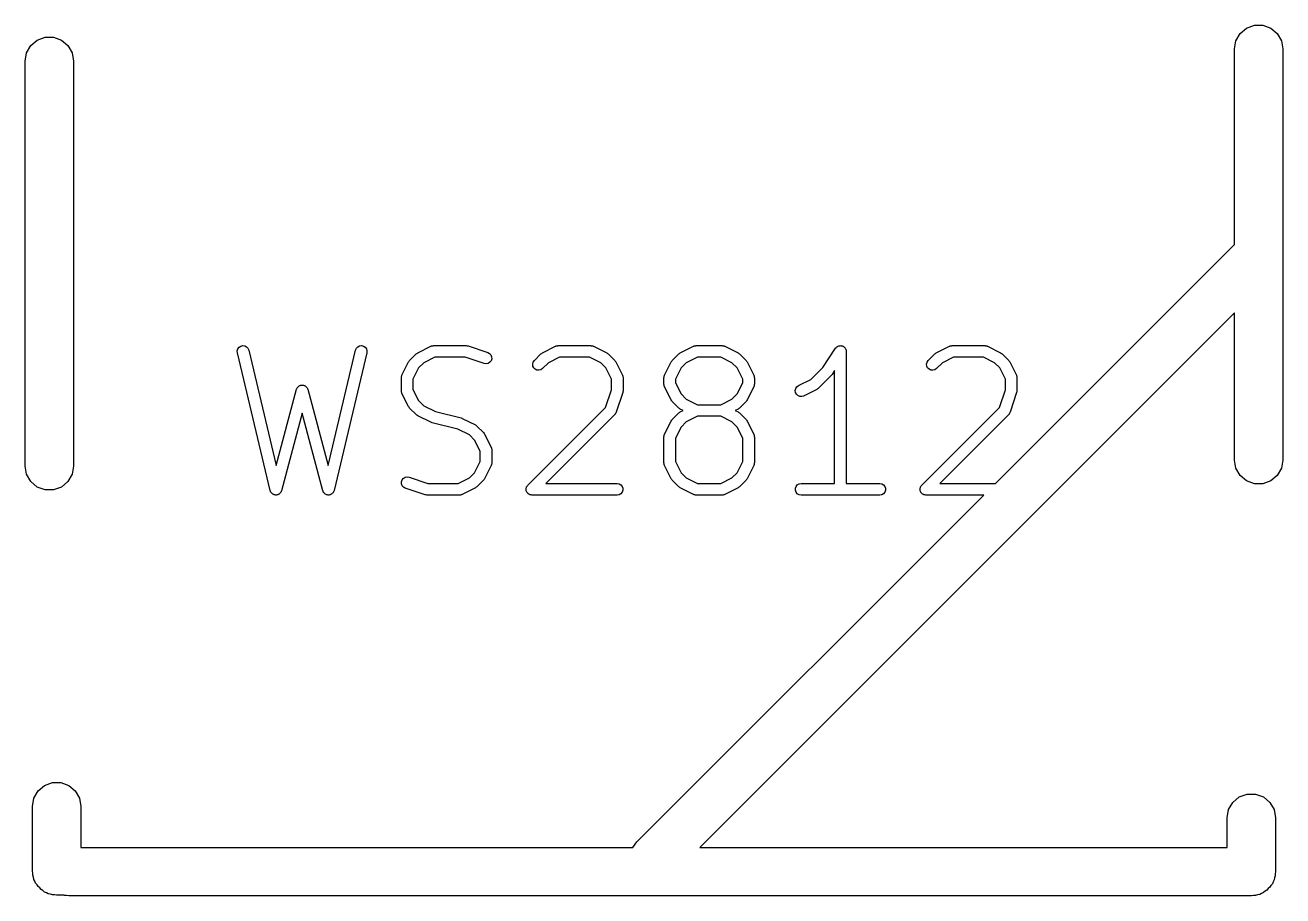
# Model space of a CAD drawing. Extents: x 0 to 102, y -163 to 0.
# Drawn here: x 18.66 to 23.94, y -48.69 to -45.04 of the extents above; entities that cross this region are included whole.
import ezdxf

# ---------------------------------------------------------------- set-up
doc = ezdxf.new("R2010")
doc.units = 0
doc.header["$MEASUREMENT"] = 0
doc.layers.add('BLACK', color=7, linetype='CONTINUOUS')

msp = doc.modelspace()

# ---------------------------------------------------------------- linework, layer by layer
at = {"layer": 'Black'}
for p, q in [((23.7622, -45.0711), (23.7892, -45.0484)), ((23.7892, -45.0484), (23.8224, -45.0363)), ((23.8224, -45.0363), (23.8576, -45.0363)), ((23.8576, -45.0363), (23.8908, -45.0484)), ((23.8908, -45.0484), (23.9178, -45.0711)), ((18.6822, -45.1219), (18.7092, -45.0992)), ((18.7092, -45.0992), (18.7424, -45.0871)), ((18.7424, -45.0871), (18.7776, -45.0871)), ((18.7776, -45.0871), (18.8108, -45.0992)), ((18.8108, -45.0992), (18.8378, -45.1219)), ((23.7384, -45.1364), (23.7445, -45.1017)), ((23.7445, -45.1017), (23.7622, -45.0711)), ((23.9178, -45.0711), (23.9355, -45.1017)), ((23.9355, -45.1017), (23.9416, -45.1364)), ((18.6584, -45.1872), (18.6645, -45.1525)), ((18.6645, -45.1525), (18.6822, -45.1219)), ((18.8378, -45.1219), (18.8555, -45.1525)), ((18.8555, -45.1525), (18.8616, -45.1872)), ((23.7384, -45.9579), (23.7384, -45.1364)), ((23.9416, -45.1364), (23.9416, -46)), ((18.6584, -46.889), (18.6584, -45.1872)), ((18.8616, -45.1872), (18.8616, -46.889)), ((22.7343, -46.962), (23.7384, -45.9579)), ((23.9416, -46), (23.9416, -46.8636)), ((23.7384, -46.2453), (21.4919, -48.4917)), ((23.7384, -46.8636), (23.7384, -46.2453)), ((19.557, -46.3896), (19.564, -46.3849)), ((19.564, -46.3849), (19.5723, -46.383)), ((19.5723, -46.383), (19.5807, -46.3839)), ((19.5807, -46.3839), (19.5883, -46.3877)), ((20.0556, -46.3877), (20.0632, -46.3839)), ((20.0632, -46.3839), (20.0716, -46.383)), ((20.0716, -46.383), (20.0798, -46.3849)), ((20.0798, -46.3849), (20.0869, -46.3896)), ((20.3074, -46.4131), (20.3626, -46.3855)), ((20.3626, -46.3855), (20.3639, -46.3851)), ((20.3639, -46.3851), (20.3651, -46.3844)), ((20.3651, -46.3844), (20.3679, -46.3839)), ((20.3679, -46.3839), (20.3707, -46.3831)), ((20.3707, -46.3831), (20.3721, -46.3832)), ((20.3721, -46.3832), (20.3735, -46.3829)), ((20.3735, -46.3829), (20.5114, -46.3829)), ((20.5114, -46.3829), (20.5152, -46.3836)), ((20.5152, -46.3836), (20.5191, -46.3842)), ((20.5191, -46.3842), (20.6018, -46.4117)), ((20.8314, -46.4131), (20.8865, -46.3855)), ((20.8865, -46.3855), (20.8879, -46.3851)), ((20.8879, -46.3851), (20.8891, -46.3844)), ((20.8891, -46.3844), (20.8919, -46.3839)), ((20.8919, -46.3839), (20.8946, -46.3831)), ((20.8946, -46.3831), (20.896, -46.3832)), ((20.896, -46.3832), (20.8974, -46.3829)), ((20.8974, -46.3829), (21.0353, -46.3829)), ((21.0353, -46.3829), (21.0367, -46.3832)), ((21.0367, -46.3832), (21.0381, -46.3831)), ((21.0381, -46.3831), (21.0408, -46.3839)), ((21.0408, -46.3839), (21.0437, -46.3844)), ((21.0437, -46.3844), (21.0449, -46.3851)), ((21.0449, -46.3851), (21.0462, -46.3855)), ((21.0462, -46.3855), (21.1014, -46.4131)), ((21.4105, -46.4131), (21.4656, -46.3855)), ((21.4656, -46.3855), (21.467, -46.3851)), ((21.467, -46.3851), (21.4682, -46.3844)), ((21.4682, -46.3844), (21.471, -46.3839)), ((21.471, -46.3839), (21.4738, -46.3831)), ((21.4738, -46.3831), (21.4752, -46.3832)), ((21.4752, -46.3832), (21.4766, -46.3829)), ((21.4766, -46.3829), (21.5869, -46.3829)), ((21.5869, -46.3829), (21.5882, -46.3832)), ((21.5882, -46.3832), (21.5896, -46.3831)), ((21.5896, -46.3831), (21.5924, -46.3839)), ((21.5924, -46.3839), (21.5952, -46.3844)), ((21.5952, -46.3844), (21.5964, -46.3851)), ((21.5964, -46.3851), (21.5978, -46.3855)), ((21.5978, -46.3855), (21.6529, -46.4131)), ((22.07, -46.3871), (22.0711, -46.3862)), ((22.0711, -46.3862), (22.0738, -46.3852)), ((22.0738, -46.3852), (22.0764, -46.3839)), ((22.0764, -46.3839), (22.0777, -46.3838)), ((22.0777, -46.3838), (22.079, -46.3833)), ((22.079, -46.3833), (22.0819, -46.3833)), ((22.0819, -46.3833), (22.0848, -46.383)), ((22.0848, -46.383), (22.0861, -46.3833)), ((22.0861, -46.3833), (22.0875, -46.3833)), ((22.0875, -46.3833), (22.0902, -46.3843)), ((22.0902, -46.3843), (22.093, -46.385)), ((22.093, -46.385), (22.0942, -46.3857)), ((22.0942, -46.3857), (22.0954, -46.3862)), ((22.0954, -46.3862), (22.0977, -46.3881)), ((22.486, -46.4131), (22.5412, -46.3855)), ((22.5412, -46.3855), (22.5425, -46.3851)), ((22.5425, -46.3851), (22.5437, -46.3844)), ((22.5437, -46.3844), (22.5465, -46.3839)), ((22.5465, -46.3839), (22.5493, -46.3831)), ((22.5493, -46.3831), (22.5507, -46.3832)), ((22.5507, -46.3832), (22.5521, -46.3829)), ((22.5521, -46.3829), (22.6899, -46.3829)), ((22.6899, -46.3829), (22.6913, -46.3832)), ((22.6913, -46.3832), (22.6927, -46.3831)), ((22.6927, -46.3831), (22.6955, -46.3839)), ((22.6955, -46.3839), (22.6983, -46.3844)), ((22.6983, -46.3844), (22.6995, -46.3851)), ((22.6995, -46.3851), (22.7009, -46.3855)), ((22.7009, -46.3855), (22.756, -46.4131)), ((19.5495, -46.4045), (19.5519, -46.3964)), ((19.55, -46.413), (19.5495, -46.4045)), ((19.6879, -46.9921), (19.55, -46.413)), ((19.5519, -46.3964), (19.557, -46.3896)), ((19.5883, -46.3877), (19.5941, -46.3939)), ((19.5941, -46.3939), (19.5975, -46.4017)), ((19.5975, -46.4017), (19.713, -46.8868)), ((19.9309, -46.8868), (20.0464, -46.4017)), ((20.0938, -46.413), (19.956, -46.9921)), ((20.0464, -46.4017), (20.0498, -46.3939)), ((20.0498, -46.3939), (20.0556, -46.3877)), ((20.0869, -46.3896), (20.0919, -46.3964)), ((20.0919, -46.3964), (20.0943, -46.4045)), ((20.0943, -46.4045), (20.0938, -46.413)), ((20.2735, -46.4452), (20.3011, -46.4176)), ((20.3011, -46.4176), (20.3043, -46.4154)), ((20.3043, -46.4154), (20.3074, -46.4131)), ((20.3792, -46.4317), (20.3328, -46.4549)), ((20.5074, -46.4317), (20.3792, -46.4317)), ((20.5864, -46.458), (20.5074, -46.4317)), ((20.6018, -46.4117), (20.6092, -46.4158)), ((20.6092, -46.4158), (20.6149, -46.4221)), ((20.6149, -46.4221), (20.618, -46.43)), ((20.6182, -46.4385), (20.6155, -46.4465)), ((20.618, -46.43), (20.6182, -46.4385)), ((20.7975, -46.4452), (20.825, -46.4176)), ((20.825, -46.4176), (20.8282, -46.4154)), ((20.8282, -46.4154), (20.8314, -46.4131)), ((20.9032, -46.4317), (20.8567, -46.4549)), ((21.0296, -46.4317), (20.9032, -46.4317)), ((21.076, -46.4549), (21.0296, -46.4317)), ((21.1014, -46.4131), (21.1045, -46.4154)), ((21.1045, -46.4154), (21.1077, -46.4176)), ((21.1077, -46.4176), (21.1353, -46.4452)), ((21.3766, -46.4452), (21.4042, -46.4176)), ((21.4042, -46.4176), (21.4073, -46.4154)), ((21.4073, -46.4154), (21.4105, -46.4131)), ((21.4823, -46.4317), (21.4358, -46.4549)), ((21.5811, -46.4317), (21.4823, -46.4317)), ((21.6276, -46.4549), (21.5811, -46.4317)), ((21.6529, -46.4131), (21.6561, -46.4154)), ((21.6561, -46.4154), (21.6593, -46.4176)), ((21.6593, -46.4176), (21.6868, -46.4452)), ((22.0091, -46.4745), (22.063, -46.3938)), ((22.063, -46.3938), (22.0639, -46.3928)), ((22.0639, -46.3928), (22.0646, -46.3916)), ((22.0646, -46.3916), (22.0668, -46.3898)), ((22.0668, -46.3898), (22.0688, -46.3877)), ((22.0688, -46.3877), (22.07, -46.3871)), ((22.0977, -46.3881), (22.1001, -46.3897)), ((22.1001, -46.3897), (22.1009, -46.3908)), ((22.1009, -46.3908), (22.1019, -46.3916)), ((22.1019, -46.3916), (22.1034, -46.3942)), ((22.1034, -46.3942), (22.1051, -46.3965)), ((22.1051, -46.3965), (22.1055, -46.3978)), ((22.1055, -46.3978), (22.1062, -46.399)), ((22.1062, -46.399), (22.1067, -46.4018)), ((22.1067, -46.4018), (22.1075, -46.4046)), ((22.1075, -46.4046), (22.1074, -46.406)), ((22.1074, -46.406), (22.1076, -46.4073)), ((22.1076, -46.4073), (22.1076, -46.962)), ((22.4521, -46.4452), (22.4797, -46.4176)), ((22.4797, -46.4176), (22.4829, -46.4154)), ((22.4829, -46.4154), (22.486, -46.4131)), ((22.5578, -46.4317), (22.5114, -46.4549)), ((22.6842, -46.4317), (22.5578, -46.4317)), ((22.7307, -46.4549), (22.6842, -46.4317)), ((22.756, -46.4131), (22.7591, -46.4154)), ((22.7591, -46.4154), (22.7623, -46.4176)), ((22.7623, -46.4176), (22.7899, -46.4452)), ((20.2414, -46.5067), (20.2689, -46.4516)), ((20.2689, -46.4516), (20.2713, -46.4484)), ((20.2713, -46.4484), (20.2735, -46.4452)), ((20.3108, -46.4769), (20.2875, -46.5234)), ((20.3328, -46.4549), (20.3108, -46.4769)), ((20.5948, -46.4593), (20.5864, -46.458)), ((20.603, -46.4576), (20.5948, -46.4593)), ((20.6103, -46.4531), (20.603, -46.4576)), ((20.6155, -46.4465), (20.6103, -46.4531)), ((20.7904, -46.4603), (20.7926, -46.4522)), ((20.7911, -46.4688), (20.7904, -46.4603)), ((20.7947, -46.4764), (20.7911, -46.4688)), ((20.7926, -46.4522), (20.7975, -46.4452)), ((20.8007, -46.4824), (20.7947, -46.4764)), ((20.8084, -46.486), (20.8007, -46.4824)), ((20.8168, -46.4867), (20.8084, -46.486)), ((20.825, -46.4846), (20.8168, -46.4867)), ((20.8319, -46.4797), (20.825, -46.4846)), ((20.8567, -46.4549), (20.8319, -46.4797)), ((21.098, -46.4769), (21.076, -46.4549)), ((21.1212, -46.5234), (21.098, -46.4769)), ((21.1353, -46.4452), (21.1375, -46.4484)), ((21.1375, -46.4484), (21.1399, -46.4516)), ((21.1399, -46.4516), (21.1674, -46.5067)), ((21.3444, -46.5067), (21.372, -46.4516)), ((21.372, -46.4516), (21.3743, -46.4484)), ((21.3743, -46.4484), (21.3766, -46.4452)), ((21.4139, -46.4769), (21.3906, -46.5234)), ((21.4358, -46.4549), (21.4139, -46.4769)), ((21.6496, -46.4769), (21.6276, -46.4549)), ((21.6728, -46.5234), (21.6496, -46.4769)), ((21.6868, -46.4452), (21.6891, -46.4484)), ((21.6891, -46.4484), (21.6914, -46.4516)), ((21.6914, -46.4516), (21.719, -46.5067)), ((21.9585, -46.5251), (22.0091, -46.4745)), ((22.0589, -46.4878), (22.0484, -46.5036)), ((22.0589, -46.962), (22.0589, -46.4878)), ((22.445, -46.4603), (22.4472, -46.4522)), ((22.4458, -46.4688), (22.445, -46.4603)), ((22.4494, -46.4764), (22.4458, -46.4688)), ((22.4472, -46.4522), (22.4521, -46.4452)), ((22.4553, -46.4824), (22.4494, -46.4764)), ((22.463, -46.486), (22.4553, -46.4824)), ((22.4715, -46.4867), (22.463, -46.486)), ((22.4796, -46.4846), (22.4715, -46.4867)), ((22.4866, -46.4797), (22.4796, -46.4846)), ((22.5114, -46.4549), (22.4866, -46.4797)), ((22.7526, -46.4769), (22.7307, -46.4549)), ((22.7759, -46.5234), (22.7526, -46.4769)), ((22.7899, -46.4452), (22.7922, -46.4484)), ((22.7922, -46.4484), (22.7945, -46.4516)), ((22.7945, -46.4516), (22.8221, -46.5067)), ((20.2388, -46.5176), (20.239, -46.5162)), ((20.2388, -46.5728), (20.2388, -46.5176)), ((20.2389, -46.5148), (20.2398, -46.5121)), ((20.239, -46.5162), (20.2389, -46.5148)), ((20.2398, -46.5121), (20.2402, -46.5093)), ((20.2402, -46.5093), (20.2409, -46.5081)), ((20.2409, -46.5081), (20.2414, -46.5067)), ((20.2875, -46.5234), (20.2875, -46.567)), ((21.1212, -46.5688), (21.1212, -46.5234)), ((21.1674, -46.5067), (21.1678, -46.5081)), ((21.1678, -46.5081), (21.1685, -46.5093)), ((21.1685, -46.5093), (21.169, -46.5121)), ((21.169, -46.5121), (21.1699, -46.5148)), ((21.1699, -46.5148), (21.1698, -46.5162)), ((21.1698, -46.5162), (21.17, -46.5176)), ((21.17, -46.5176), (21.17, -46.5728)), ((21.3419, -46.5176), (21.3421, -46.5162)), ((21.3419, -46.5452), (21.3419, -46.5176)), ((21.342, -46.5148), (21.3428, -46.5121)), ((21.3421, -46.5162), (21.342, -46.5148)), ((21.3428, -46.5121), (21.3433, -46.5093)), ((21.3433, -46.5093), (21.344, -46.5081)), ((21.344, -46.5081), (21.3444, -46.5067)), ((21.3906, -46.5234), (21.3906, -46.5394)), ((21.3906, -46.5394), (21.4139, -46.5859)), ((21.6496, -46.5859), (21.6728, -46.5394)), ((21.6728, -46.5394), (21.6728, -46.5234)), ((21.719, -46.5067), (21.7194, -46.5081)), ((21.7194, -46.5081), (21.7201, -46.5093)), ((21.7201, -46.5093), (21.7206, -46.5121)), ((21.7206, -46.5121), (21.7214, -46.5148)), ((21.7214, -46.5148), (21.7213, -46.5162)), ((21.7213, -46.5162), (21.7216, -46.5176)), ((21.7216, -46.5176), (21.7216, -46.5452)), ((21.9069, -46.551), (21.9585, -46.5251)), ((22.0453, -46.5073), (21.9902, -46.5624)), ((22.0467, -46.5053), (22.0453, -46.5073)), ((22.0484, -46.5036), (22.0467, -46.5053)), ((22.7759, -46.5688), (22.7759, -46.5234)), ((22.8221, -46.5067), (22.8225, -46.5081)), ((22.8225, -46.5081), (22.8232, -46.5093)), ((22.8232, -46.5093), (22.8237, -46.5121)), ((22.8237, -46.5121), (22.8245, -46.5148)), ((22.8245, -46.5148), (22.8244, -46.5162)), ((22.8244, -46.5162), (22.8246, -46.5176)), ((22.8246, -46.5176), (22.8246, -46.5728)), ((19.713, -46.8868), (19.7984, -46.5665)), ((19.7984, -46.5665), (19.7993, -46.5645)), ((19.7993, -46.5645), (19.7998, -46.5624)), ((19.7998, -46.5624), (19.801, -46.5607)), ((19.801, -46.5607), (19.8019, -46.5588)), ((19.8019, -46.5588), (19.8035, -46.5573)), ((19.8035, -46.5573), (19.8047, -46.5555)), ((19.8047, -46.5555), (19.8064, -46.5543)), ((19.8064, -46.5543), (19.8079, -46.5528)), ((19.8079, -46.5528), (19.8099, -46.5519)), ((19.8099, -46.5519), (19.8116, -46.5507)), ((19.8116, -46.5507), (19.8137, -46.5501)), ((19.8137, -46.5501), (19.8156, -46.5492)), ((19.8156, -46.5492), (19.8177, -46.549)), ((19.8177, -46.549), (19.8198, -46.5485)), ((19.8198, -46.5485), (19.8219, -46.5487)), ((19.8219, -46.5487), (19.824, -46.5485)), ((19.824, -46.5485), (19.8261, -46.549)), ((19.8261, -46.549), (19.8283, -46.5492)), ((19.8283, -46.5492), (19.8302, -46.5501)), ((19.8302, -46.5501), (19.8322, -46.5507)), ((19.8322, -46.5507), (19.834, -46.5519)), ((19.834, -46.5519), (19.8359, -46.5528)), ((19.8359, -46.5528), (19.8374, -46.5543)), ((19.8374, -46.5543), (19.8391, -46.5555)), ((19.8391, -46.5555), (19.8404, -46.5573)), ((19.8404, -46.5573), (19.8419, -46.5588)), ((19.8419, -46.5588), (19.8428, -46.5607)), ((19.8428, -46.5607), (19.844, -46.5624)), ((19.844, -46.5624), (19.8446, -46.5645)), ((19.8446, -46.5645), (19.8455, -46.5665)), ((19.8455, -46.5665), (19.9309, -46.8868)), ((20.239, -46.5741), (20.2388, -46.5728)), ((20.2389, -46.5756), (20.239, -46.5741)), ((20.2398, -46.5783), (20.2389, -46.5756)), ((20.2402, -46.5811), (20.2398, -46.5783)), ((20.2409, -46.5823), (20.2402, -46.5811)), ((20.2414, -46.5837), (20.2409, -46.5823)), ((20.2689, -46.6388), (20.2414, -46.5837)), ((20.2875, -46.567), (20.3108, -46.6135)), ((21.0967, -46.6423), (21.1212, -46.5688)), ((21.1688, -46.5805), (21.1412, -46.6632)), ((21.1693, -46.5766), (21.1688, -46.5805)), ((21.17, -46.5728), (21.1693, -46.5766)), ((21.3421, -46.5466), (21.3419, -46.5452)), ((21.342, -46.548), (21.3421, -46.5466)), ((21.3428, -46.5507), (21.342, -46.548)), ((21.3433, -46.5535), (21.3428, -46.5507)), ((21.344, -46.5547), (21.3433, -46.5535)), ((21.3444, -46.5561), (21.344, -46.5547)), ((21.372, -46.6112), (21.3444, -46.5561)), ((21.4139, -46.5859), (21.4358, -46.6079)), ((21.6276, -46.6079), (21.6496, -46.5859)), ((21.719, -46.5561), (21.6914, -46.6112)), ((21.7194, -46.5547), (21.719, -46.5561)), ((21.7201, -46.5535), (21.7194, -46.5547)), ((21.7206, -46.5507), (21.7201, -46.5535)), ((21.7214, -46.548), (21.7206, -46.5507)), ((21.7216, -46.5452), (21.7213, -46.5466)), ((21.7213, -46.5466), (21.7214, -46.548)), ((21.8934, -46.5713), (21.8954, -46.5631)), ((21.8944, -46.5797), (21.8934, -46.5713)), ((21.8982, -46.5873), (21.8944, -46.5797)), ((21.8954, -46.5631), (21.9001, -46.556)), ((21.9044, -46.5931), (21.8982, -46.5873)), ((21.9001, -46.556), (21.9069, -46.551)), ((21.9121, -46.5965), (21.9044, -46.5931)), ((21.9206, -46.597), (21.9121, -46.5965)), ((21.9287, -46.5946), (21.9206, -46.597)), ((21.9838, -46.567), (21.9287, -46.5946)), ((21.987, -46.5647), (21.9838, -46.567)), ((21.9902, -46.5624), (21.987, -46.5647)), ((22.7514, -46.6423), (22.7759, -46.5688)), ((22.8234, -46.5805), (22.7958, -46.6632)), ((22.824, -46.5766), (22.8234, -46.5805)), ((22.8246, -46.5728), (22.824, -46.5766)), ((20.2713, -46.642), (20.2689, -46.6388)), ((20.2735, -46.6452), (20.2713, -46.642)), ((20.3011, -46.6727), (20.2735, -46.6452)), ((20.3108, -46.6135), (20.3328, -46.6355)), ((20.3328, -46.6355), (20.382, -46.6601)), ((20.7699, -46.9692), (21.0967, -46.6423)), ((21.3743, -46.6144), (21.372, -46.6112)), ((21.3766, -46.6176), (21.3743, -46.6144)), ((21.4042, -46.6452), (21.3766, -46.6176)), ((21.4073, -46.6474), (21.4042, -46.6452)), ((21.4105, -46.6497), (21.4073, -46.6474)), ((21.422, -46.6555), (21.4105, -46.6497)), ((21.4358, -46.6079), (21.4823, -46.6311)), ((21.4823, -46.6311), (21.5811, -46.6311)), ((21.5811, -46.6311), (21.6276, -46.6079)), ((21.6529, -46.6497), (21.6414, -46.6555)), ((21.6561, -46.6474), (21.6529, -46.6497)), ((21.6593, -46.6452), (21.6561, -46.6474)), ((21.6868, -46.6176), (21.6593, -46.6452)), ((21.6891, -46.6144), (21.6868, -46.6176)), ((21.6914, -46.6112), (21.6891, -46.6144)), ((22.4245, -46.9692), (22.7514, -46.6423)), ((19.8219, -46.6674), (19.7352, -46.9927)), ((19.9087, -46.9927), (19.8219, -46.6674)), ((20.3043, -46.675), (20.3011, -46.6727)), ((20.3074, -46.6773), (20.3043, -46.675)), ((20.3626, -46.7049), (20.3074, -46.6773)), ((20.382, -46.6601), (20.4897, -46.687)), ((20.4897, -46.687), (20.4921, -46.6881)), ((20.4921, -46.6881), (20.4947, -46.6888)), ((20.4947, -46.6888), (20.5498, -46.7164)), ((21.1353, -46.6727), (20.846, -46.962)), ((21.1361, -46.6716), (21.1353, -46.6727)), ((21.1372, -46.6707), (21.1361, -46.6716)), ((21.1385, -46.6681), (21.1372, -46.6707)), ((21.1401, -46.6658), (21.1385, -46.6681)), ((21.1405, -46.6644), (21.1401, -46.6658)), ((21.1412, -46.6632), (21.1405, -46.6644)), ((21.3444, -46.7549), (21.372, -46.6997)), ((21.372, -46.6997), (21.3743, -46.6966)), ((21.3743, -46.6966), (21.3766, -46.6934)), ((21.3766, -46.6934), (21.4042, -46.6658)), ((21.4042, -46.6658), (21.4073, -46.6636)), ((21.4073, -46.6636), (21.4105, -46.6613)), ((21.4105, -46.6613), (21.422, -46.6555)), ((21.4358, -46.7031), (21.4139, -46.7251)), ((21.4823, -46.6799), (21.4358, -46.7031)), ((21.5811, -46.6799), (21.4823, -46.6799)), ((21.6276, -46.7031), (21.5811, -46.6799)), ((21.6496, -46.7251), (21.6276, -46.7031)), ((21.6414, -46.6555), (21.6529, -46.6613)), ((21.6529, -46.6613), (21.6561, -46.6636)), ((21.6561, -46.6636), (21.6593, -46.6658)), ((21.6593, -46.6658), (21.6868, -46.6934)), ((21.6868, -46.6934), (21.6891, -46.6966)), ((21.6891, -46.6966), (21.6914, -46.6997)), ((21.6914, -46.6997), (21.719, -46.7549)), ((22.7899, -46.6727), (22.5006, -46.962)), ((22.7907, -46.6716), (22.7899, -46.6727)), ((22.7918, -46.6707), (22.7907, -46.6716)), ((22.7931, -46.6681), (22.7918, -46.6707)), ((22.7948, -46.6658), (22.7931, -46.6681)), ((22.7951, -46.6644), (22.7948, -46.6658)), ((22.7958, -46.6632), (22.7951, -46.6644)), ((20.3651, -46.7056), (20.3626, -46.7049)), ((20.3676, -46.7067), (20.3651, -46.7056)), ((20.4753, -46.7337), (20.3676, -46.7067)), ((20.5245, -46.7583), (20.4753, -46.7337)), ((20.5498, -46.7164), (20.553, -46.7187)), ((20.553, -46.7187), (20.5562, -46.721)), ((20.5562, -46.721), (20.5837, -46.7486)), ((20.5837, -46.7486), (20.586, -46.7518)), ((20.586, -46.7518), (20.5883, -46.7549)), ((20.5883, -46.7549), (20.6159, -46.8101)), ((21.3433, -46.7575), (21.344, -46.7563)), ((21.344, -46.7563), (21.3444, -46.7549)), ((21.4139, -46.7251), (21.3906, -46.7716)), ((21.6728, -46.7716), (21.6496, -46.7251)), ((21.719, -46.7549), (21.7194, -46.7563)), ((21.7194, -46.7563), (21.7201, -46.7575)), ((20.5465, -46.7802), (20.5245, -46.7583)), ((20.5697, -46.8267), (20.5465, -46.7802)), ((21.3419, -46.7658), (21.3421, -46.7644)), ((21.3419, -46.8761), (21.3419, -46.7658)), ((21.342, -46.763), (21.3428, -46.7603)), ((21.3421, -46.7644), (21.342, -46.763)), ((21.3428, -46.7603), (21.3433, -46.7575)), ((21.3906, -46.7716), (21.3906, -46.8704)), ((21.6728, -46.8704), (21.6728, -46.7716)), ((21.7201, -46.7575), (21.7206, -46.7603)), ((21.7206, -46.7603), (21.7214, -46.763)), ((21.7214, -46.763), (21.7213, -46.7644)), ((21.7213, -46.7644), (21.7216, -46.7658)), ((21.7216, -46.7658), (21.7216, -46.8761)), ((20.5697, -46.8704), (20.5697, -46.8267)), ((20.6159, -46.8101), (20.6163, -46.8114)), ((20.6163, -46.8114), (20.617, -46.8126)), ((20.617, -46.8126), (20.6175, -46.8154)), ((20.6175, -46.8154), (20.6183, -46.8182)), ((20.6183, -46.8182), (20.6182, -46.8196)), ((20.6182, -46.8196), (20.6185, -46.821)), ((20.6185, -46.821), (20.6185, -46.8761)), ((18.6645, -46.9237), (18.6584, -46.889)), ((18.8616, -46.889), (18.8555, -46.9237)), ((20.5465, -46.9168), (20.5697, -46.8704)), ((20.6159, -46.887), (20.5883, -46.9422)), ((20.6163, -46.8857), (20.6159, -46.887)), ((20.617, -46.8845), (20.6163, -46.8857)), ((20.6175, -46.8816), (20.617, -46.8845)), ((20.6183, -46.8789), (20.6175, -46.8816)), ((20.6185, -46.8761), (20.6182, -46.8775)), ((20.6182, -46.8775), (20.6183, -46.8789)), ((21.3421, -46.8775), (21.3419, -46.8761)), ((21.342, -46.8789), (21.3421, -46.8775)), ((21.3428, -46.8816), (21.342, -46.8789)), ((21.3433, -46.8845), (21.3428, -46.8816)), ((21.344, -46.8857), (21.3433, -46.8845)), ((21.3444, -46.887), (21.344, -46.8857)), ((21.372, -46.9422), (21.3444, -46.887)), ((21.3906, -46.8704), (21.4139, -46.9168)), ((21.6496, -46.9168), (21.6728, -46.8704)), ((21.719, -46.887), (21.6914, -46.9422)), ((21.7194, -46.8857), (21.719, -46.887)), ((21.7201, -46.8845), (21.7194, -46.8857)), ((21.7206, -46.8816), (21.7201, -46.8845)), ((21.7214, -46.8789), (21.7206, -46.8816)), ((21.7216, -46.8761), (21.7213, -46.8775)), ((21.7213, -46.8775), (21.7214, -46.8789)), ((23.7445, -46.8983), (23.7384, -46.8636)), ((23.7622, -46.9289), (23.7445, -46.8983)), ((23.9355, -46.8983), (23.9178, -46.9289)), ((23.9416, -46.8636), (23.9355, -46.8983)), ((18.6822, -46.9543), (18.6645, -46.9237)), ((18.7092, -46.977), (18.6822, -46.9543)), ((18.8378, -46.9543), (18.8108, -46.977)), ((18.8555, -46.9237), (18.8378, -46.9543)), ((20.239, -46.9553), (20.2417, -46.9472)), ((20.2393, -46.9637), (20.239, -46.9553)), ((20.2424, -46.9716), (20.2393, -46.9637)), ((20.2417, -46.9472), (20.247, -46.9406)), ((20.247, -46.9406), (20.2542, -46.9362)), ((20.2542, -46.9362), (20.2625, -46.9345)), ((20.2625, -46.9345), (20.2709, -46.9357)), ((20.2709, -46.9357), (20.3498, -46.962)), ((20.3498, -46.962), (20.478, -46.962)), ((20.478, -46.962), (20.5245, -46.9388)), ((20.5245, -46.9388), (20.5465, -46.9168)), ((20.5837, -46.9485), (20.5562, -46.9761)), ((20.586, -46.9453), (20.5837, -46.9485)), ((20.5883, -46.9422), (20.586, -46.9453)), ((20.846, -46.962), (21.1456, -46.962)), ((21.1456, -46.962), (21.154, -46.9635)), ((21.154, -46.9635), (21.1613, -46.9677)), ((21.3743, -46.9453), (21.372, -46.9422)), ((21.3766, -46.9485), (21.3743, -46.9453)), ((21.4042, -46.9761), (21.3766, -46.9485)), ((21.4139, -46.9168), (21.4358, -46.9388)), ((21.4358, -46.9388), (21.4823, -46.962)), ((21.4823, -46.962), (21.5811, -46.962)), ((21.5811, -46.962), (21.6276, -46.9388)), ((21.6276, -46.9388), (21.6496, -46.9168)), ((21.6868, -46.9485), (21.6593, -46.9761)), ((21.6891, -46.9453), (21.6868, -46.9485)), ((21.6914, -46.9422), (21.6891, -46.9453)), ((21.9021, -46.9677), (21.9094, -46.9635)), ((21.9094, -46.9635), (21.9178, -46.962)), ((21.9178, -46.962), (22.0589, -46.962)), ((22.1076, -46.962), (22.2487, -46.962)), ((22.2487, -46.962), (22.2571, -46.9635)), ((22.2571, -46.9635), (22.2644, -46.9677)), ((22.5006, -46.962), (22.7343, -46.962)), ((23.7892, -46.9516), (23.7622, -46.9289)), ((23.8224, -46.9637), (23.7892, -46.9516)), ((23.8576, -46.9637), (23.8224, -46.9637)), ((23.8908, -46.9516), (23.8576, -46.9637)), ((23.9178, -46.9289), (23.8908, -46.9516)), ((18.7424, -46.9891), (18.7092, -46.977)), ((18.7776, -46.9891), (18.7424, -46.9891)), ((18.8108, -46.977), (18.7776, -46.9891)), ((19.6889, -46.9944), (19.6879, -46.9921)), ((19.6895, -46.9968), (19.6889, -46.9944)), ((19.6906, -46.9982), (19.6895, -46.9968)), ((19.6913, -46.9998), (19.6906, -46.9982)), ((19.693, -47.0017), (19.6913, -46.9998)), ((19.6944, -47.0037), (19.693, -47.0017)), ((19.6959, -47.0047), (19.6944, -47.0037)), ((19.6971, -47.006), (19.6959, -47.0047)), ((19.6993, -47.0071), (19.6971, -47.006)), ((19.7013, -47.0085), (19.6993, -47.0071)), ((19.7031, -47.009), (19.7013, -47.0085)), ((19.7046, -47.0098), (19.7031, -47.009)), ((19.7071, -47.0101), (19.7046, -47.0098)), ((19.7095, -47.0107), (19.7071, -47.0101)), ((19.7113, -47.0106), (19.7095, -47.0107)), ((19.7131, -47.0108), (19.7113, -47.0106)), ((19.7155, -47.0102), (19.7131, -47.0108)), ((19.718, -47.01), (19.7155, -47.0102)), ((19.7196, -47.0092), (19.718, -47.01)), ((19.7213, -47.0088), (19.7196, -47.0092)), ((19.7234, -47.0074), (19.7213, -47.0088)), ((19.7256, -47.0064), (19.7234, -47.0074)), ((19.7269, -47.0051), (19.7256, -47.0064)), ((19.7284, -47.0041), (19.7269, -47.0051)), ((19.7299, -47.0021), (19.7284, -47.0041)), ((19.7316, -47.0004), (19.7299, -47.0021)), ((19.7324, -46.9988), (19.7316, -47.0004)), ((19.7334, -46.9973), (19.7324, -46.9988)), ((19.7341, -46.995), (19.7334, -46.9973)), ((19.7352, -46.9927), (19.7341, -46.995)), ((19.9097, -46.995), (19.9087, -46.9927)), ((19.9104, -46.9973), (19.9097, -46.995)), ((19.9115, -46.9988), (19.9104, -46.9973)), ((19.9122, -47.0004), (19.9115, -46.9988)), ((19.914, -47.0021), (19.9122, -47.0004)), ((19.9155, -47.0041), (19.914, -47.0021)), ((19.917, -47.0051), (19.9155, -47.0041)), ((19.9182, -47.0064), (19.917, -47.0051)), ((19.9205, -47.0074), (19.9182, -47.0064)), ((19.9226, -47.0088), (19.9205, -47.0074)), ((19.9243, -47.0092), (19.9226, -47.0088)), ((19.9259, -47.01), (19.9243, -47.0092)), ((19.9284, -47.0102), (19.9259, -47.01)), ((19.9308, -47.0108), (19.9284, -47.0102)), ((19.9326, -47.0106), (19.9308, -47.0108)), ((19.9343, -47.0107), (19.9326, -47.0106)), ((19.9367, -47.0101), (19.9343, -47.0107)), ((19.9392, -47.0098), (19.9367, -47.0101)), ((19.9408, -47.009), (19.9392, -47.0098)), ((19.9425, -47.0085), (19.9408, -47.009)), ((19.9445, -47.0071), (19.9425, -47.0085)), ((19.9468, -47.006), (19.9445, -47.0071)), ((19.948, -47.0047), (19.9468, -47.006)), ((19.9495, -47.0037), (19.948, -47.0047)), ((19.9509, -47.0016), (19.9495, -47.0037)), ((19.9526, -46.9998), (19.9509, -47.0016)), ((19.9533, -46.9982), (19.9526, -46.9998)), ((19.9543, -46.9968), (19.9533, -46.9982)), ((19.955, -46.9944), (19.9543, -46.9968)), ((19.956, -46.9921), (19.955, -46.9944)), ((20.248, -46.9779), (20.2424, -46.9716)), ((20.2554, -46.982), (20.248, -46.9779)), ((20.3382, -47.0096), (20.2554, -46.982)), ((20.342, -47.0101), (20.3382, -47.0096)), ((20.3459, -47.0108), (20.342, -47.0101)), ((20.4838, -47.0108), (20.3459, -47.0108)), ((20.4852, -47.0106), (20.4838, -47.0108)), ((20.4866, -47.0106), (20.4852, -47.0106)), ((20.4893, -47.0098), (20.4866, -47.0106)), ((20.4921, -47.0093), (20.4893, -47.0098)), ((20.4933, -47.0086), (20.4921, -47.0093)), ((20.4947, -47.0082), (20.4933, -47.0086)), ((20.5498, -46.9807), (20.4947, -47.0082)), ((20.553, -46.9783), (20.5498, -46.9807)), ((20.5562, -46.9761), (20.553, -46.9783)), ((20.7628, -46.9843), (20.7631, -46.9833)), ((20.7631, -46.9875), (20.7628, -46.9843)), ((20.7631, -46.9822), (20.7642, -46.9792)), ((20.7631, -46.9833), (20.7631, -46.9822)), ((20.7631, -46.9907), (20.7631, -46.9875)), ((20.7635, -46.9917), (20.7631, -46.9907)), ((20.7636, -46.9927), (20.7635, -46.9917)), ((20.7649, -46.9956), (20.7636, -46.9927)), ((20.7642, -46.9792), (20.765, -46.9761)), ((20.766, -46.9986), (20.7649, -46.9956)), ((20.765, -46.9761), (20.7656, -46.9752)), ((20.7656, -46.9752), (20.766, -46.9742)), ((20.766, -46.9742), (20.7681, -46.9718)), ((20.7667, -46.9994), (20.766, -46.9986)), ((20.7672, -47.0004), (20.7667, -46.9994)), ((20.7694, -47.0027), (20.7672, -47.0004)), ((20.7681, -46.9718), (20.7699, -46.9692)), ((20.7715, -47.0051), (20.7694, -47.0027)), ((20.7724, -47.0056), (20.7715, -47.0051)), ((20.7731, -47.0064), (20.7724, -47.0056)), ((20.776, -47.0077), (20.7731, -47.0064)), ((20.7788, -47.0093), (20.776, -47.0077)), ((20.7798, -47.0095), (20.7788, -47.0093)), ((20.7808, -47.01), (20.7798, -47.0095)), ((20.784, -47.0103), (20.7808, -47.01)), ((20.7871, -47.0108), (20.784, -47.0103)), ((21.1456, -47.0108), (20.7871, -47.0108)), ((21.154, -47.0093), (21.1456, -47.0108)), ((21.1613, -47.0051), (21.154, -47.0093)), ((21.1613, -46.9677), (21.1667, -46.9742)), ((21.1667, -46.9986), (21.1613, -47.0051)), ((21.1667, -46.9742), (21.1696, -46.9822)), ((21.1696, -46.9907), (21.1667, -46.9986)), ((21.1696, -46.9822), (21.1696, -46.9907)), ((21.2282, -48.4682), (22.6855, -47.0108)), ((21.4073, -46.9783), (21.4042, -46.9761)), ((21.4105, -46.9807), (21.4073, -46.9783)), ((21.4656, -47.0082), (21.4105, -46.9807)), ((21.467, -47.0086), (21.4656, -47.0082)), ((21.4682, -47.0093), (21.467, -47.0086)), ((21.471, -47.0098), (21.4682, -47.0093)), ((21.4738, -47.0106), (21.471, -47.0098)), ((21.4752, -47.0106), (21.4738, -47.0106)), ((21.4766, -47.0108), (21.4752, -47.0106)), ((21.5869, -47.0108), (21.4766, -47.0108)), ((21.5882, -47.0106), (21.5869, -47.0108)), ((21.5896, -47.0106), (21.5882, -47.0106)), ((21.5924, -47.0098), (21.5896, -47.0106)), ((21.5952, -47.0093), (21.5924, -47.0098)), ((21.5964, -47.0086), (21.5952, -47.0093)), ((21.5978, -47.0082), (21.5964, -47.0086)), ((21.6529, -46.9807), (21.5978, -47.0082)), ((21.6561, -46.9783), (21.6529, -46.9807)), ((21.6593, -46.9761), (21.6561, -46.9783)), ((21.8938, -46.9822), (21.8967, -46.9742)), ((21.8938, -46.9907), (21.8938, -46.9822)), ((21.8967, -46.9986), (21.8938, -46.9907)), ((21.8967, -46.9742), (21.9021, -46.9677)), ((21.9021, -47.0051), (21.8967, -46.9986)), ((21.9094, -47.0093), (21.9021, -47.0051)), ((21.9178, -47.0108), (21.9094, -47.0093)), ((22.2487, -47.0108), (21.9178, -47.0108)), ((22.2571, -47.0093), (22.2487, -47.0108)), ((22.2644, -47.0051), (22.2571, -47.0093)), ((22.2644, -46.9677), (22.2698, -46.9742)), ((22.2698, -46.9986), (22.2644, -47.0051)), ((22.2698, -46.9742), (22.2727, -46.9822)), ((22.2727, -46.9907), (22.2698, -46.9986)), ((22.2727, -46.9822), (22.2727, -46.9907)), ((22.4175, -46.9843), (22.4177, -46.9833)), ((22.4177, -46.9875), (22.4175, -46.9843)), ((22.4177, -46.9822), (22.4188, -46.9792)), ((22.4177, -46.9833), (22.4177, -46.9822)), ((22.4177, -46.9907), (22.4177, -46.9875)), ((22.4181, -46.9917), (22.4177, -46.9907)), ((22.4182, -46.9927), (22.4181, -46.9917)), ((22.4195, -46.9956), (22.4182, -46.9927)), ((22.4188, -46.9792), (22.4197, -46.9761)), ((22.4206, -46.9986), (22.4195, -46.9956)), ((22.4197, -46.9761), (22.4203, -46.9752)), ((22.4203, -46.9752), (22.4206, -46.9742)), ((22.4206, -46.9742), (22.4227, -46.9718)), ((22.4213, -46.9994), (22.4206, -46.9986)), ((22.4218, -47.0004), (22.4213, -46.9994)), ((22.424, -47.0027), (22.4218, -47.0004)), ((22.4227, -46.9718), (22.4245, -46.9692)), ((22.4261, -47.0051), (22.424, -47.0027)), ((22.427, -47.0056), (22.4261, -47.0051)), ((22.4278, -47.0064), (22.427, -47.0056)), ((22.4307, -47.0077), (22.4278, -47.0064)), ((22.4334, -47.0093), (22.4307, -47.0077)), ((22.4345, -47.0095), (22.4334, -47.0093)), ((22.4354, -47.01), (22.4345, -47.0095)), ((22.4386, -47.0103), (22.4354, -47.01)), ((22.4418, -47.0108), (22.4386, -47.0103)), ((22.6855, -47.0108), (22.4418, -47.0108)), ((18.7127, -48.2537), (18.7397, -48.231)), ((18.7397, -48.231), (18.7728, -48.219)), ((18.7728, -48.219), (18.8081, -48.219)), ((18.8081, -48.219), (18.8413, -48.231)), ((18.8413, -48.231), (18.8683, -48.2537)), ((18.6889, -48.319), (18.695, -48.2843)), ((18.695, -48.2843), (18.7127, -48.2537)), ((18.8683, -48.2537), (18.886, -48.2843)), ((18.886, -48.2843), (18.8921, -48.319)), ((23.7317, -48.302), (23.7587, -48.2793)), ((23.7587, -48.2793), (23.7919, -48.2672)), ((23.7919, -48.2672), (23.8272, -48.2672)), ((23.8272, -48.2672), (23.8603, -48.2793)), ((23.8603, -48.2793), (23.8873, -48.302)), ((18.6889, -48.5908), (18.6889, -48.319)), ((18.8921, -48.319), (18.8921, -48.4917)), ((23.7079, -48.3673), (23.714, -48.3325)), ((23.714, -48.3325), (23.7317, -48.302)), ((23.8873, -48.302), (23.905, -48.3325)), ((23.905, -48.3325), (23.9111, -48.3673)), ((23.7079, -48.4917), (23.7079, -48.3673)), ((23.9111, -48.3673), (23.9111, -48.5933)), ((18.8921, -48.4917), (21.2116, -48.4917)), ((21.2116, -48.4917), (21.2282, -48.4682)), ((21.4919, -48.4917), (23.7079, -48.4917)), ((18.6904, -48.5996), (18.6889, -48.5908)), ((18.6904, -48.6084), (18.6904, -48.5996)), ((23.9111, -48.5933), (23.9096, -48.6021)), ((23.9096, -48.6021), (23.9096, -48.611)), ((18.6935, -48.6168), (18.6904, -48.6084)), ((18.695, -48.6255), (18.6935, -48.6168)), ((18.6995, -48.6332), (18.695, -48.6255)), ((18.7025, -48.6416), (18.6995, -48.6332)), ((18.7082, -48.6484), (18.7025, -48.6416)), ((18.7127, -48.6561), (18.7082, -48.6484)), ((18.7195, -48.6618), (18.7127, -48.6561)), ((23.8918, -48.6509), (23.8873, -48.6586)), ((23.8975, -48.6441), (23.8918, -48.6509)), ((23.9005, -48.6358), (23.8975, -48.6441)), ((23.905, -48.6281), (23.9005, -48.6358)), ((23.9065, -48.6193), (23.905, -48.6281)), ((23.9096, -48.611), (23.9065, -48.6193)), ((18.7252, -48.6686), (18.7195, -48.6618)), ((18.7329, -48.6731), (18.7252, -48.6686)), ((18.7397, -48.6788), (18.7329, -48.6731)), ((18.748, -48.6818), (18.7397, -48.6788)), ((18.7557, -48.6863), (18.748, -48.6818)), ((18.7645, -48.6878), (18.7557, -48.6863)), ((18.7728, -48.6909), (18.7645, -48.6878)), ((18.7817, -48.6909), (18.7728, -48.6909)), ((18.7905, -48.6924), (18.7817, -48.6909)), ((18.8209, -48.6924), (18.7905, -48.6924)), ((18.8236, -48.6934), (18.8209, -48.6924)), ((18.8325, -48.6934), (18.8236, -48.6934)), ((18.8413, -48.6949), (18.8325, -48.6934)), ((23.8095, -48.6949), (18.8413, -48.6949)), ((23.8183, -48.6934), (23.8095, -48.6949)), ((23.8272, -48.6934), (23.8183, -48.6934)), ((23.8355, -48.6904), (23.8272, -48.6934)), ((23.8443, -48.6888), (23.8355, -48.6904)), ((23.852, -48.6844), (23.8443, -48.6888)), ((23.8603, -48.6813), (23.852, -48.6844)), ((23.8671, -48.6756), (23.8603, -48.6813)), ((23.8748, -48.6712), (23.8671, -48.6756)), ((23.8805, -48.6644), (23.8748, -48.6712)), ((23.8873, -48.6586), (23.8805, -48.6644))]:
    msp.add_line(p, q, dxfattribs=at)

doc.saveas('drawing.dxf')
